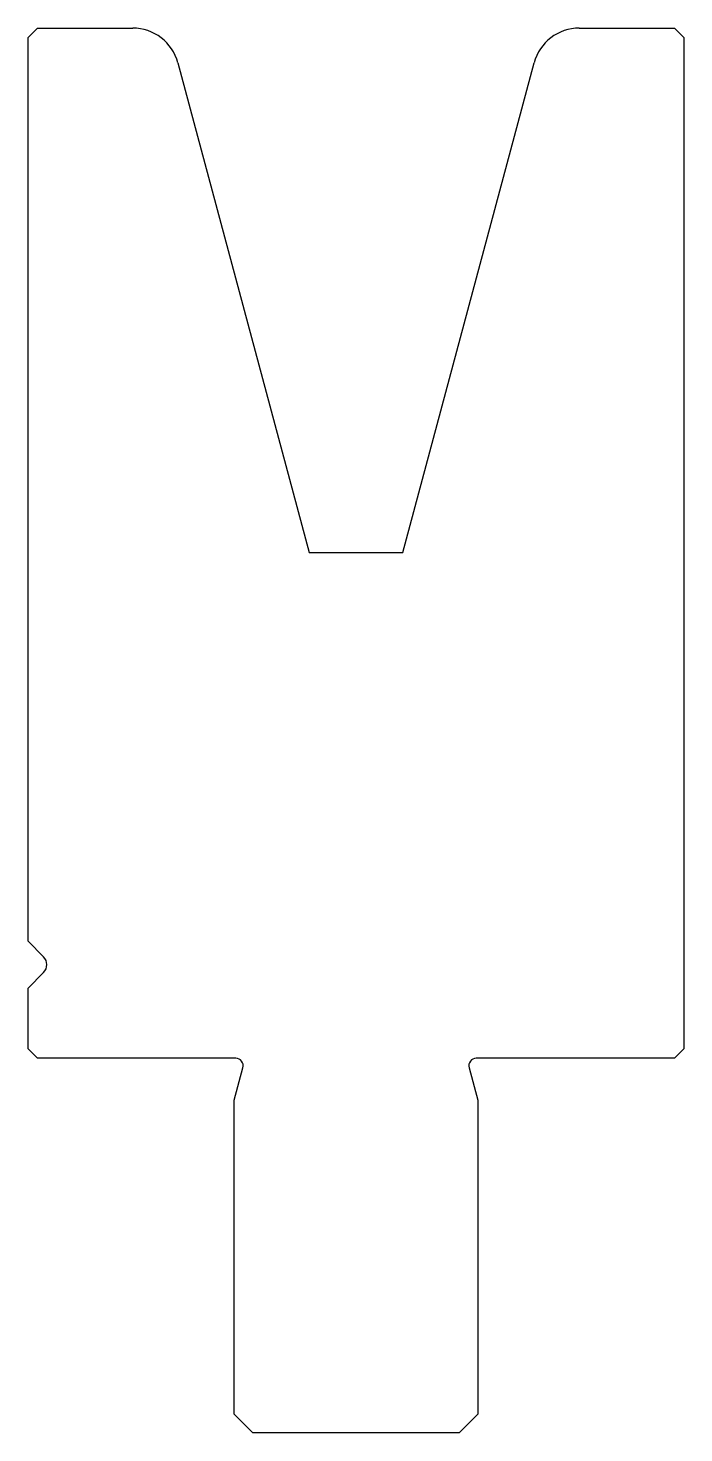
# Model space of a CAD drawing. Header units: metres. Extents: x -13.1 to 21.9, y -34.5 to 40.5.
import ezdxf

# ---------------------------------------------------------------- set-up
doc = ezdxf.new("R2010")
doc.units = ezdxf.units.M

msp = doc.modelspace()

# ---------------------------------------------------------------- linework, layer by layer
for p, q in [((-12.606642, 40.463264), (-13.106642, 39.963264)), ((-13.106642, -8.288208), (-13.106642, 39.963264)), ((-12.606642, 40.463264), (-7.52496, 40.463264)), ((16.311675, 40.463264), (21.393358, 40.463264)), ((21.893358, 39.963264), (21.393358, 40.463264)), ((21.893358, 39.963264), (21.893358, -14.036736)), ((-5.110145, 38.610312), (1.893358, 12.472883)), ((6.893358, 12.472883), (13.896861, 38.610312)), ((1.893358, 12.472883), (6.893358, 12.472883)), ((-12.282378, -9.112472), (-13.106642, -8.288208)), ((-13.106642, -10.785264), (-12.282378, -9.961)), ((-13.106642, -14.036736), (-13.106642, -10.785264)), ((-13.106642, -14.036736), (-12.606642, -14.536736)), ((21.393358, -14.536736), (21.893358, -14.036736)), ((-2.026642, -14.536736), (-12.606642, -14.536736)), ((21.393358, -14.536736), (10.813358, -14.536736)), ((-2.106642, -16.780781), (-1.640272, -15.040263)), ((10.426987, -15.040263), (10.893358, -16.780781)), ((-2.106642, -33.536736), (-2.106642, -16.780781)), ((10.893358, -16.780781), (10.893358, -33.536736)), ((-2.106642, -33.536736), (-1.106642, -34.536736)), ((9.893358, -34.536736), (10.893358, -33.536736)), ((9.893358, -34.536736), (-1.106642, -34.536736))]:
    msp.add_line(p, q)
for centre, radius, start, end in [((-7.52496, 37.963264), 2.5, 15, 90), ((16.311675, 37.963264), 2.5, 90, 165), ((-12.706642, -9.536736), 0.6, 315, 45), ((-2.026642, -14.936736), 0.4, 345, 90), ((10.813358, -14.936736), 0.4, 90, 195)]:
    msp.add_arc(centre, radius, start, end)

doc.saveas('drawing.dxf')
